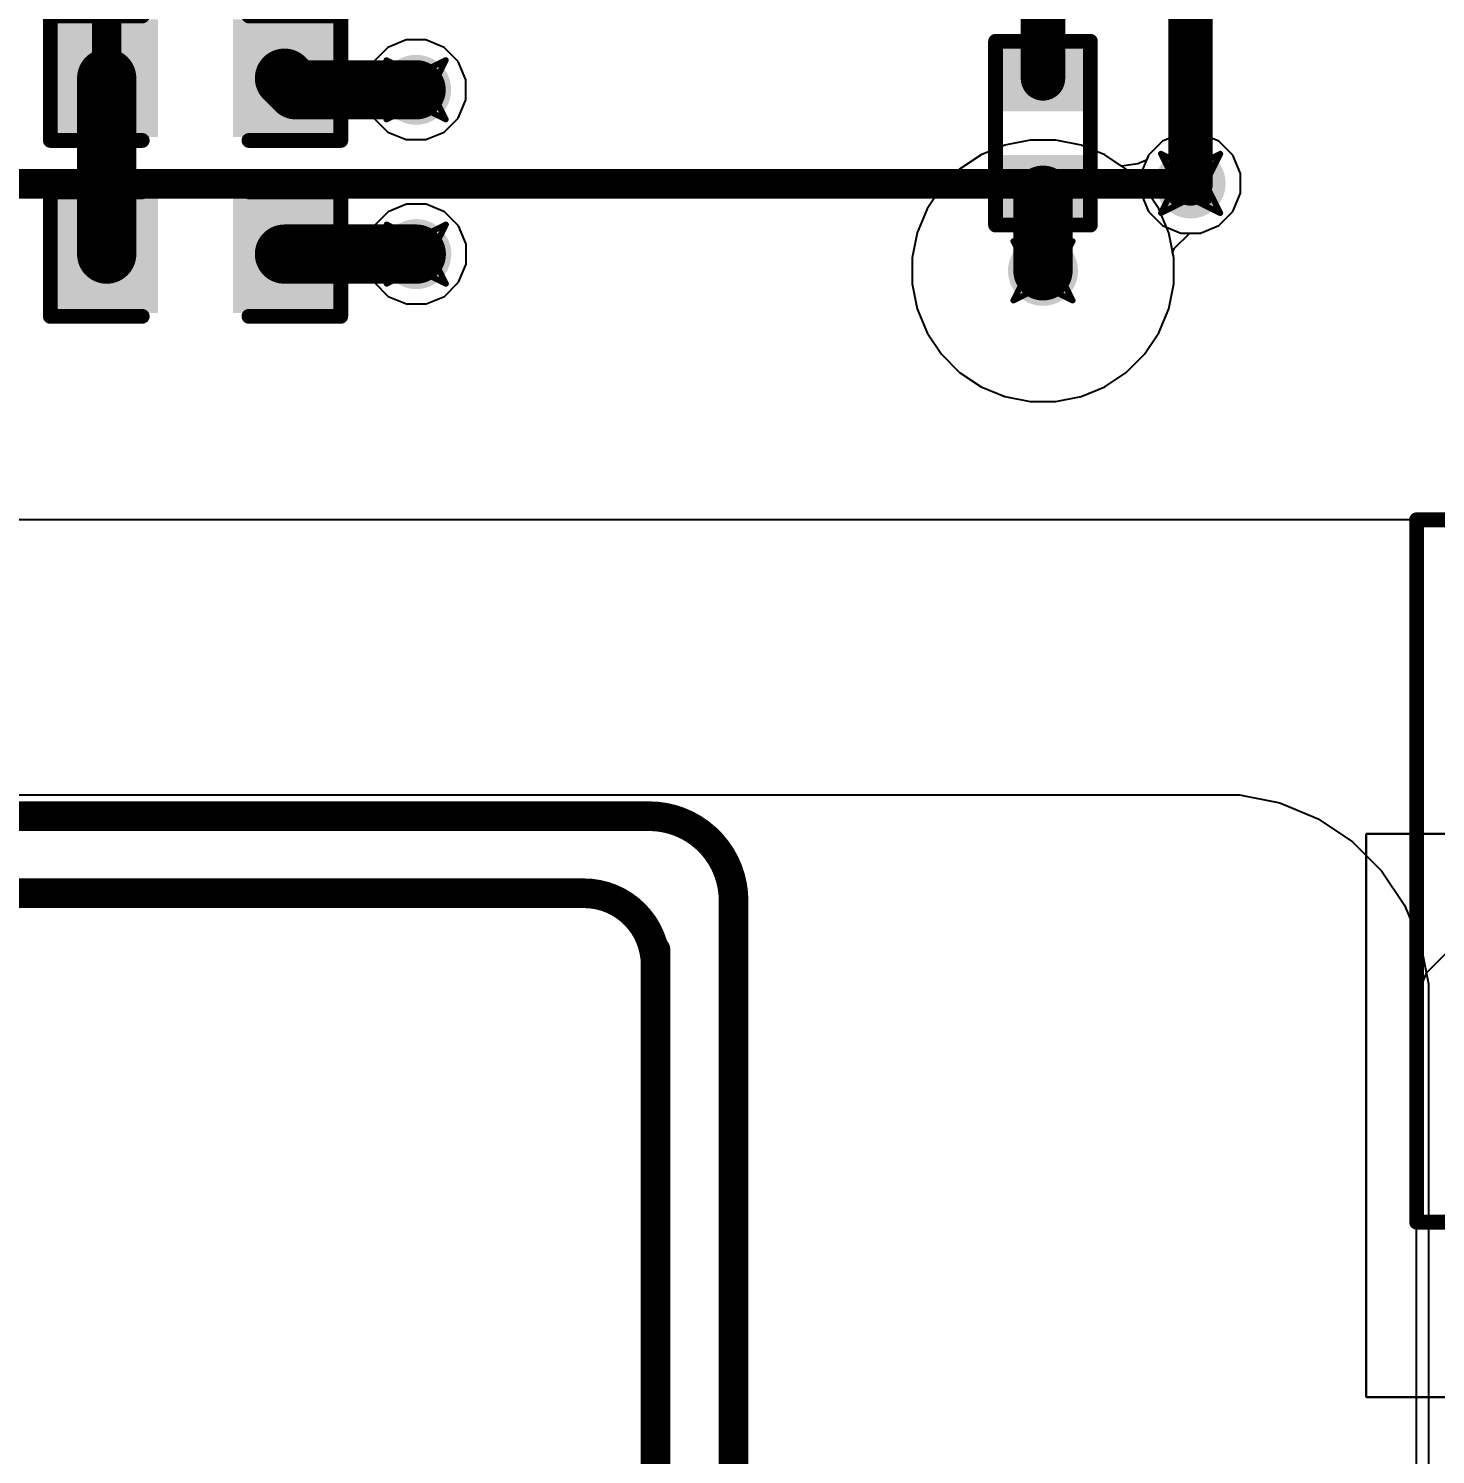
# Model space of a CAD drawing. Header units: inches. Extents: x -2 to 5376, y -4 to 5426.
# Drawn here: x 85.44 to 97.49, y 20.21 to 32.43 of the extents above; entities that cross this region are included whole.
import ezdxf

# ---------------------------------------------------------------- set-up
doc = ezdxf.new("R2010")
doc.units = ezdxf.units.IN
for name, color, linetype in [('Bottom Layer', 5, 'Continuous'), ('Bottom Solder', 6, 'Continuous'), ('Drill Drawing', 1, 'Continuous'), ('Layer 1', 16, 'Continuous'), ('Layer 2', 76, 'Continuous'), ('Multi-Layer', 9, 'Continuous'), ('Pad Holes', 156, 'Continuous'), ('Top Layer', 1, 'Continuous'), ('Top Overlay', 2, 'Continuous'), ('Top Paste', 8, 'Continuous'), ('Top Solder', 216, 'Continuous'), ('Via Holes', 16, 'Continuous')]:
    doc.layers.add(name, color=color, linetype=linetype)
doc.styles.add('Arial', font='', dxfattribs={"height": 0.2})
doc.styles.get('Arial').set_extended_font_data('Arial')

# ---------------------------------------------------------------- blocks, each defined once
blk = doc.blocks.new('B0303S_1WR2_140')
at = {"layer": 'Bottom Layer'}
blk.add_hatch(color=5, dxfattribs=at).paths.add_polyline_path([(-4.709998199999999, 0.8999982), (-2.9100018, 0.8999982), (-2.9100018, -0.8999982), (-4.709998199999999, -0.8999982)])
h = blk.add_hatch(color=5, dxfattribs=at)
edge = h.paths.add_edge_path()
edge.add_arc((-1.27, 0), 0.8999982, 0, 360)
h = blk.add_hatch(color=5, dxfattribs=at)
edge = h.paths.add_edge_path()
edge.add_arc((1.27, 0), 0.8999982, 0, 360)
h = blk.add_hatch(color=5, dxfattribs=at)
edge = h.paths.add_edge_path()
edge.add_arc((3.81, 0), 0.8999982, 0, 360)
at = {"layer": 'Bottom Solder'}
blk.add_hatch(color=6, dxfattribs=at).paths.add_polyline_path([(-4.760798199999999, 0.9507981999999999), (-2.8592018, 0.9507981999999999), (-2.8592018, -0.9507981999999999), (-4.760798199999999, -0.9507981999999999)])
h = blk.add_hatch(color=6, dxfattribs=at)
edge = h.paths.add_edge_path()
edge.add_arc((-1.27, 0), 0.9507981999999999, 0, 360)
h = blk.add_hatch(color=6, dxfattribs=at)
edge = h.paths.add_edge_path()
edge.add_arc((1.27, 0), 0.9507981999999999, 0, 360)
h = blk.add_hatch(color=6, dxfattribs=at)
edge = h.paths.add_edge_path()
edge.add_arc((3.81, 0), 0.9507981999999999, 0, 360)
at = {"layer": 'Layer 1'}
blk.add_hatch(color=16, dxfattribs=at).paths.add_polyline_path([(-4.709998199999999, 0.8999982), (-2.9100018, 0.8999982), (-2.9100018, -0.8999982), (-4.709998199999999, -0.8999982)])
h = blk.add_hatch(color=16, dxfattribs=at)
edge = h.paths.add_edge_path()
edge.add_arc((-1.27, 0), 0.8999982, 0, 360)
h = blk.add_hatch(color=16, dxfattribs=at)
edge = h.paths.add_edge_path()
edge.add_arc((1.27, 0), 0.8999982, 0, 360)
h = blk.add_hatch(color=16, dxfattribs=at)
edge = h.paths.add_edge_path()
edge.add_arc((3.81, 0), 0.8999982, 0, 360)
at = {"layer": 'Layer 2'}
blk.add_hatch(color=76, dxfattribs=at).paths.add_polyline_path([(-4.709998199999999, 0.8999982), (-2.9100018, 0.8999982), (-2.9100018, -0.8999982), (-4.709998199999999, -0.8999982)])
h = blk.add_hatch(color=76, dxfattribs=at)
edge = h.paths.add_edge_path()
edge.add_arc((-1.27, 0), 0.8999982, 0, 360)
h = blk.add_hatch(color=76, dxfattribs=at)
edge = h.paths.add_edge_path()
edge.add_arc((1.27, 0), 0.8999982, 0, 360)
h = blk.add_hatch(color=76, dxfattribs=at)
edge = h.paths.add_edge_path()
edge.add_arc((3.81, 0), 0.8999982, 0, 360)
at = {"layer": 'Multi-Layer'}
blk.add_hatch(color=9, dxfattribs=at).paths.add_polyline_path([(-4.709998199999999, 0.8999982), (-2.9100018, 0.8999982), (-2.9100018, -0.8999982), (-4.709998199999999, -0.8999982)])
h = blk.add_hatch(color=9, dxfattribs=at)
edge = h.paths.add_edge_path()
edge.add_arc((-1.27, 0), 0.8999982, 0, 360)
h = blk.add_hatch(color=9, dxfattribs=at)
edge = h.paths.add_edge_path()
edge.add_arc((1.27, 0), 0.8999982, 0, 360)
h = blk.add_hatch(color=9, dxfattribs=at)
edge = h.paths.add_edge_path()
edge.add_arc((3.81, 0), 0.8999982, 0, 360)
at = {"layer": 'Pad Holes'}
h = blk.add_hatch(color=7, dxfattribs=at)
edge = h.paths.add_edge_path()
edge.add_arc((-3.81, 0), 0.4500118, 0, 360)
h = blk.add_hatch(color=7, dxfattribs=at)
edge = h.paths.add_edge_path()
edge.add_arc((-1.27, 0), 0.4500118, 0, 360)
h = blk.add_hatch(color=7, dxfattribs=at)
edge = h.paths.add_edge_path()
edge.add_arc((1.27, 0), 0.4500118, 0, 360)
h = blk.add_hatch(color=7, dxfattribs=at)
edge = h.paths.add_edge_path()
edge.add_arc((3.81, 0), 0.4500118, 0, 360)
at = {"layer": 'Top Layer'}
blk.add_hatch(color=1, dxfattribs=at).paths.add_polyline_path([(-4.709998199999999, 0.8999982), (-2.9100018, 0.8999982), (-2.9100018, -0.8999982), (-4.709998199999999, -0.8999982)])
h = blk.add_hatch(color=1, dxfattribs=at)
edge = h.paths.add_edge_path()
edge.add_arc((-1.27, 0), 0.8999982, 0, 360)
h = blk.add_hatch(color=1, dxfattribs=at)
edge = h.paths.add_edge_path()
edge.add_arc((1.27, 0), 0.8999982, 0, 360)
h = blk.add_hatch(color=1, dxfattribs=at)
edge = h.paths.add_edge_path()
edge.add_arc((3.81, 0), 0.8999982, 0, 360)
at = {"layer": 'Top Solder'}
blk.add_hatch(color=216, dxfattribs=at).paths.add_polyline_path([(-4.760798199999999, 0.9507981999999999), (-2.8592018, 0.9507981999999999), (-2.8592018, -0.9507981999999999), (-4.760798199999999, -0.9507981999999999)])
h = blk.add_hatch(color=216, dxfattribs=at)
edge = h.paths.add_edge_path()
edge.add_arc((-1.27, 0), 0.9507981999999999, 0, 360)
h = blk.add_hatch(color=216, dxfattribs=at)
edge = h.paths.add_edge_path()
edge.add_arc((1.27, 0), 0.9507981999999999, 0, 360)
h = blk.add_hatch(color=216, dxfattribs=at)
edge = h.paths.add_edge_path()
edge.add_arc((3.81, 0), 0.9507981999999999, 0, 360)
at = {"layer": 'Top Overlay', "const_width": 0.127}
for points in [[(-5.7912, 5.1054), (5.808726, 5.1054)], [(-5.7912, -0.9143999999999999), (-5.7912, 5.085588)], [(5.8166, -0.89408), (5.8166, 5.1054)], [(-5.7912, -0.9143999999999999), (-4.474057599999999, -0.9143999999999999)], [(-3.1459424, -0.9143999999999999), (-1.9340576, -0.9143999999999999)], [(-0.6059423999999999, -0.9143999999999999), (0.6059423999999999, -0.9143999999999999)], [(1.9340576, -0.9143999999999999), (3.1459424, -0.9143999999999999)], [(4.474057599999999, -0.9143999999999999), (5.8166, -0.9143999999999999)]]:
    blk.add_lwpolyline(points, dxfattribs=at)
at = {"layer": 'Top Overlay', "const_width": 0.0635}
for points in [[(-5.82295, 5.1054, 1), (-5.75945, 5.1054, 1)], [(-5.82295, 5.085588, 1), (-5.75945, 5.085588, 1)], [(5.776975999999999, 5.1054, 1), (5.840476, 5.1054, 1)], [(5.78485, 5.1054, 1), (5.84835, 5.1054, 1)], [(-5.82295, -0.9143999999999999, 1), (-5.75945, -0.9143999999999999, 1)], [(-5.82295, -0.9143999999999999, 1), (-5.75945, -0.9143999999999999, 1)], [(-4.5058076, -0.9143999999999999, 1), (-4.442307599999999, -0.9143999999999999, 1)], [(-3.1776924, -0.9143999999999999, 1), (-3.1141924, -0.9143999999999999, 1)], [(-1.9658076, -0.9143999999999999, 1), (-1.9023076, -0.9143999999999999, 1)], [(-0.6376923999999999, -0.9143999999999999, 1), (-0.5741924, -0.9143999999999999, 1)], [(0.5741924, -0.9143999999999999, 1), (0.6376923999999999, -0.9143999999999999, 1)], [(1.9023076, -0.9143999999999999, 1), (1.9658076, -0.9143999999999999, 1)], [(3.1141924, -0.9143999999999999, 1), (3.1776924, -0.9143999999999999, 1)], [(4.442307599999999, -0.9143999999999999, 1), (4.5058076, -0.9143999999999999, 1)], [(5.78485, -0.89408, 1), (5.84835, -0.89408, 1)], [(5.78485, -0.9143999999999999, 1), (5.84835, -0.9143999999999999, 1)]]:
    blk.add_lwpolyline(points, format="xyb", close=True, dxfattribs=at)
at = {"layer": 'Top Overlay', "style": 'Arial'}
blk.add_text('1', height=0.8000009399999999, rotation=360, dxfattribs=at).set_placement((-5.257777139999999, -0.4064228599999999))
blk = doc.blocks.new('R___0402_218')
at = {"layer": 'Top Layer'}
for points in [[(-0.6985, -0.3175), (-0.6985, 0.3174999999999999), (-0.2413000000000001, 0.3175), (-0.2412999999999999, -0.3174999999999999)], [(0.2413000000000001, -0.3175), (0.2412999999999999, 0.3174999999999999), (0.6985, 0.3175), (0.6985, -0.3174999999999999)]]:
    blk.add_hatch(color=1, dxfattribs=at).paths.add_polyline_path(points)
at = {"layer": 'Top Paste'}
for points in [[(-0.6985, -0.3175), (-0.6985, 0.3174999999999999), (-0.2413000000000001, 0.3175), (-0.2412999999999999, -0.3174999999999999)], [(0.2413000000000001, -0.3175), (0.2412999999999999, 0.3174999999999999), (0.6985, 0.3175), (0.6985, -0.3174999999999999)]]:
    blk.add_hatch(color=8, dxfattribs=at).paths.add_polyline_path(points)
at = {"layer": 'Top Solder'}
for points in [[(-0.75350116, -0.3725011600000001), (-0.75350116, 0.3725011599999999), (-0.18629884, 0.3725011600000001), (-0.1862988399999999, -0.3725011599999999)], [(0.18629884, -0.3725011600000001), (0.1862988399999999, 0.3725011599999999), (0.75350116, 0.3725011600000001), (0.75350116, -0.3725011599999999)]]:
    blk.add_hatch(color=216, dxfattribs=at).paths.add_polyline_path(points)
at = {"layer": 'Top Overlay'}
for points, const_width in [([(-0.7874050799999999, -0.40640254), (-0.7874050799999999, 0.40640254)], 0.127), ([(0.7874, 0.4064), (-0.7874050799999999, 0.40640254)], 0.127), ([(0.7874, -0.4064), (0.7874, 0.4064)], 0.127), ([(-0.7874050799999999, -0.40640254), (0.7874, -0.4064)], 0.127), ([(0.8127974599999999, -0.4318), (-0.8128, -0.4318)], 0.0032258)]:
    blk.add_lwpolyline(points, dxfattribs=dict(at, const_width=const_width))
for points, const_width in [([(-0.8191550799999999, 0.40640254, 1), (-0.75565508, 0.40640254, 1)], 0.0635), ([(-0.8191550799999999, 0.40640254, 1), (-0.75565508, 0.40640254, 1)], 0.0635), ([(0.7556499999999999, 0.4064, 1), (0.8191499999999999, 0.4064, 1)], 0.0635), ([(0.7556499999999999, 0.4064, 1), (0.8191499999999999, 0.4064, 1)], 0.0635), ([(-0.8191550799999999, -0.40640254, 1), (-0.75565508, -0.40640254, 1)], 0.0635), ([(-0.8191550799999999, -0.40640254, 1), (-0.75565508, -0.40640254, 1)], 0.0635), ([(0.7556499999999999, -0.4064, 1), (0.8191499999999999, -0.4064, 1)], 0.0635), ([(0.7556499999999999, -0.4064, 1), (0.8191499999999999, -0.4064, 1)], 0.0635), ([(-0.81360518, -0.4318, 1), (-0.8119948199999999, -0.4318, 1)], 0.0016129), ([(0.81199228, -0.4318, 1), (0.8136026399999999, -0.4318, 1)], 0.0016129)]:
    blk.add_lwpolyline(points, format="xyb", close=True, dxfattribs=dict(at, const_width=const_width))
blk = doc.blocks.new('C___0603_326')
at = {"layer": 'Top Layer'}
for points in [[(-0.3809999999999999, 0.4445), (-0.3809999999999999, -0.4445), (-1.143, -0.4445), (-1.143, 0.4445)], [(1.143, 0.4445), (1.143, -0.4445), (0.3809999999999999, -0.4445), (0.3809999999999999, 0.4445)]]:
    blk.add_hatch(color=1, dxfattribs=at).paths.add_polyline_path(points)
at = {"layer": 'Top Paste'}
for points in [[(-0.3809999999999999, 0.4445), (-0.3809999999999999, -0.4445), (-1.143, -0.4445), (-1.143, 0.4445)], [(1.143, 0.4445), (1.143, -0.4445), (0.3809999999999999, -0.4445), (0.3809999999999999, 0.4445)]]:
    blk.add_hatch(color=8, dxfattribs=at).paths.add_polyline_path(points)
at = {"layer": 'Top Solder'}
for points in [[(-0.3210001199999999, 0.50449988), (-0.3210001199999999, -0.50449988), (-1.20299988, -0.50449988), (-1.20299988, 0.50449988)], [(1.20299988, 0.50449988), (1.20299988, -0.50449988), (0.3210001199999999, -0.50449988), (0.3210001199999999, 0.50449988)]]:
    blk.add_hatch(color=216, dxfattribs=at).paths.add_polyline_path(points)
at = {"layer": 'Top Overlay', "const_width": 0.127}
for points in [[(-1.2446, 0.5334), (-1.2446, -0.5334)], [(-0.4571999999999999, 0.5334), (-1.2446, 0.5334)], [(1.2446, 0.5333974599999999), (0.45720254, 0.5333974599999999)], [(1.2446, 0.5333974599999999), (1.2446, -0.5334)], [(-0.4571999999999999, -0.5334), (-1.2446, -0.5334)], [(1.2446, -0.5334), (0.4571999999999999, -0.53340254)]]:
    blk.add_lwpolyline(points, dxfattribs=at)
at = {"layer": 'Top Overlay', "const_width": 0.0635}
for points in [[(-1.27635, 0.5334, 1), (-1.21285, 0.5334, 1)], [(-1.27635, 0.5334, 1), (-1.21285, 0.5334, 1)], [(-0.4889499999999999, 0.5334, 1), (-0.42545, 0.5334, 1)], [(0.42545254, 0.5333974599999999, 1), (0.4889525399999999, 0.5333974599999999, 1)], [(1.21285, 0.5333974599999999, 1), (1.27635, 0.5333974599999999, 1)], [(1.21285, 0.5333974599999999, 1), (1.27635, 0.5333974599999999, 1)], [(-1.27635, -0.5334, 1), (-1.21285, -0.5334, 1)], [(-1.27635, -0.5334, 1), (-1.21285, -0.5334, 1)], [(-0.4889499999999999, -0.5334, 1), (-0.42545, -0.5334, 1)], [(0.42545, -0.53340254, 1), (0.4889499999999999, -0.53340254, 1)], [(1.21285, -0.5334, 1), (1.27635, -0.5334, 1)], [(1.21285, -0.5334, 1), (1.27635, -0.5334, 1)]]:
    blk.add_lwpolyline(points, format="xyb", close=True, dxfattribs=at)
blk = doc.blocks.new('C___0603_327')
at = {"layer": 'Top Layer'}
for points in [[(-0.3809999999999999, 0.4445), (-0.3809999999999999, -0.4445), (-1.143, -0.4445), (-1.143, 0.4445)], [(1.143, 0.4445), (1.143, -0.4445), (0.3809999999999999, -0.4445), (0.3809999999999999, 0.4445)]]:
    blk.add_hatch(color=1, dxfattribs=at).paths.add_polyline_path(points)
at = {"layer": 'Top Paste'}
for points in [[(-0.3809999999999999, 0.4445), (-0.3809999999999999, -0.4445), (-1.143, -0.4445), (-1.143, 0.4445)], [(1.143, 0.4445), (1.143, -0.4445), (0.3809999999999999, -0.4445), (0.3809999999999999, 0.4445)]]:
    blk.add_hatch(color=8, dxfattribs=at).paths.add_polyline_path(points)
at = {"layer": 'Top Solder'}
for points in [[(-0.3210001199999999, 0.50449988), (-0.3210001199999999, -0.50449988), (-1.20299988, -0.50449988), (-1.20299988, 0.50449988)], [(1.20299988, 0.50449988), (1.20299988, -0.50449988), (0.3210001199999999, -0.50449988), (0.3210001199999999, 0.50449988)]]:
    blk.add_hatch(color=216, dxfattribs=at).paths.add_polyline_path(points)
at = {"layer": 'Top Overlay', "const_width": 0.127}
for points in [[(-1.2446, 0.5334), (-1.2446, -0.5334)], [(-0.4571999999999999, 0.5334), (-1.2446, 0.5334)], [(1.2446, 0.5334), (0.4571999999999999, 0.5334)], [(1.2446, 0.5334), (1.2446, -0.5334)], [(-0.4571999999999999, -0.5334), (-1.2446, -0.5334)], [(1.2446, -0.5334), (0.4571999999999999, -0.5334)]]:
    blk.add_lwpolyline(points, dxfattribs=at)
at = {"layer": 'Top Overlay', "const_width": 0.0635}
for points in [[(-1.27635, 0.5334, 1), (-1.21285, 0.5334, 1)], [(-1.27635, 0.5334, 1), (-1.21285, 0.5334, 1)], [(-0.4889499999999999, 0.5334, 1), (-0.42545, 0.5334, 1)], [(0.42545, 0.5334, 1), (0.4889499999999999, 0.5334, 1)], [(1.21285, 0.5334, 1), (1.27635, 0.5334, 1)], [(1.21285, 0.5334, 1), (1.27635, 0.5334, 1)], [(-1.27635, -0.5334, 1), (-1.21285, -0.5334, 1)], [(-1.27635, -0.5334, 1), (-1.21285, -0.5334, 1)], [(-0.4889499999999999, -0.5334, 1), (-0.42545, -0.5334, 1)], [(0.42545, -0.5334, 1), (0.4889499999999999, -0.5334, 1)], [(1.21285, -0.5334, 1), (1.27635, -0.5334, 1)], [(1.21285, -0.5334, 1), (1.27635, -0.5334, 1)]]:
    blk.add_lwpolyline(points, format="xyb", close=True, dxfattribs=at)

msp = doc.modelspace()

# ---------------------------------------------------------------- hatches: boundary and pattern name
at = {"layer": 'Bottom Layer'}
h = msp.add_hatch(color=5, dxfattribs=at)
edge = h.paths.add_edge_path()
edge.add_arc((88.75784128, 31.90456154), 0.2999994, 0, 360)
h = msp.add_hatch(color=5, dxfattribs=at)
edge = h.paths.add_edge_path()
edge.add_arc((95.39597633999999, 31.1023127), 0.2999994, 0, 360)
h = msp.add_hatch(color=5, dxfattribs=at)
edge = h.paths.add_edge_path()
edge.add_arc((88.75954307999999, 30.49649984), 0.2999994, 0, 360)
h = msp.add_hatch(color=5, dxfattribs=at)
edge = h.paths.add_edge_path()
edge.add_arc((94.13073375999998, 30.353), 0.2999994, 0, 360)
at = {"layer": 'Layer 1'}
h = msp.add_hatch(color=16, dxfattribs=at)
edge = h.paths.add_edge_path()
edge.add_arc((88.75784128, 31.90456154), 0.2999994, 0, 360)
h = msp.add_hatch(color=16, dxfattribs=at)
edge = h.paths.add_edge_path()
edge.add_arc((95.39597633999999, 31.1023127), 0.2999994, 0, 360)
h = msp.add_hatch(color=16, dxfattribs=at)
edge = h.paths.add_edge_path()
edge.add_arc((88.75954307999999, 30.49649984), 0.2999994, 0, 360)
h = msp.add_hatch(color=16, dxfattribs=at)
edge = h.paths.add_edge_path()
edge.add_arc((94.13073375999998, 30.353), 0.2999994, 0, 360)
at = {"layer": 'Layer 2'}
h = msp.add_hatch(color=76, dxfattribs=at)
edge = h.paths.add_edge_path()
edge.add_arc((88.75784128, 31.90456154), 0.2999994, 0, 360)
h = msp.add_hatch(color=76, dxfattribs=at)
edge = h.paths.add_edge_path()
edge.add_arc((95.39597633999999, 31.1023127), 0.2999994, 0, 360)
h = msp.add_hatch(color=76, dxfattribs=at)
edge = h.paths.add_edge_path()
edge.add_arc((88.75954307999999, 30.49649984), 0.2999994, 0, 360)
h = msp.add_hatch(color=76, dxfattribs=at)
edge = h.paths.add_edge_path()
edge.add_arc((94.13073375999998, 30.353), 0.2999994, 0, 360)
at = {"layer": 'Top Layer'}
h = msp.add_hatch(color=1, dxfattribs=at)
edge = h.paths.add_edge_path()
edge.add_arc((88.75784128, 31.90456154), 0.2999994, 0, 360)
h = msp.add_hatch(color=1, dxfattribs=at)
edge = h.paths.add_edge_path()
edge.add_arc((95.39597633999999, 31.1023127), 0.2999994, 0, 360)
h = msp.add_hatch(color=1, dxfattribs=at)
edge = h.paths.add_edge_path()
edge.add_arc((88.75954307999999, 30.49649984), 0.2999994, 0, 360)
h = msp.add_hatch(color=1, dxfattribs=at)
edge = h.paths.add_edge_path()
edge.add_arc((94.13073375999998, 30.353), 0.2999994, 0, 360)
at = {"layer": 'Via Holes'}
h = msp.add_hatch(color=7, dxfattribs=at)
edge = h.paths.add_edge_path()
edge.add_arc((88.75784128, 31.90456154), 0.1499997, 0, 360)
h = msp.add_hatch(color=7, dxfattribs=at)
edge = h.paths.add_edge_path()
edge.add_arc((95.39597633999999, 31.1023127), 0.1499997, 0, 360)
h = msp.add_hatch(color=7, dxfattribs=at)
edge = h.paths.add_edge_path()
edge.add_arc((88.75954307999999, 30.49649984), 0.1499997, 0, 360)
h = msp.add_hatch(color=7, dxfattribs=at)
edge = h.paths.add_edge_path()
edge.add_arc((94.13073375999998, 30.353), 0.1499997, 0, 360)

# ---------------------------------------------------------------- linework, layer by layer
at = {"layer": 'Bottom Layer', "const_width": 0.254}
for points in [[(73.22412584, 31.09755528), (95.39121891999999, 31.09755528)], [(76.90093332, 25.6794), (90.7542, 25.6794)], [(75.59850005999999, 25.019), (90.19539999999999, 25.019)], [(91.47903471999999, 16.31460542), (91.47903471999999, 24.95456528)], [(90.81053211999999, 24.40386788), (90.81053211999999, 24.53086788)], [(90.81053211999999, 16.31464606), (90.81053211999999, 24.40386788)]]:
    msp.add_lwpolyline(points, dxfattribs=at)
at = {"layer": 'Bottom Layer', "const_width": 0.127}
for points in [[(95.32771892, 31.09755528, 1), (95.45471891999999, 31.09755528, 1)], [(90.69069999999999, 25.6794, 1), (90.81769999999999, 25.6794, 1)], [(90.69069999999999, 25.6794, 1), (90.81769999999999, 25.6794, 1)], [(90.1319, 25.019, 1), (90.2589, 25.019, 1)], [(90.1319, 25.019, 1), (90.2589, 25.019, 1)], [(91.41553472, 24.95456528, 1), (91.54253471999999, 24.95456528, 1)], [(91.41553472, 24.95456528, 1), (91.54253471999999, 24.95456528, 1)], [(90.74703212, 24.53086788, 1), (90.87403212, 24.53086788, 1)], [(90.74703212, 24.40386788, 1), (90.87403212, 24.40386788, 1)], [(90.74703212, 24.40386788, 1), (90.87403212, 24.40386788, 1)], [(90.74703212, 24.40386788, 1), (90.87403212, 24.40386788, 1)]]:
    msp.add_lwpolyline(points, format="xyb", close=True, dxfattribs=at)
at = {"layer": 'Bottom Layer', "const_width": 0.254}
for points in [[(90.7542, 25.6794, -0.4142135623730951), (91.47903471999999, 24.95456528)], [(90.19539999999999, 25.019, -0.4142135623730951), (90.81053211999999, 24.40386788)]]:
    msp.add_lwpolyline(points, format="xyb", dxfattribs=at)
at = {"layer": 'Drill Drawing', "const_width": 0.0508}
for points in [[(88.50384127999999, 32.15856153999999), (88.75784128, 32.03156154)], [(88.50384127999999, 32.15856153999999), (88.63084128, 31.90456154)], [(88.75784128, 32.03156154), (89.01184128, 32.15856153999999)], [(88.88484128, 31.90456154), (89.01184128, 32.15856153999999)], [(88.60544128, 32.05696154), (88.75784128, 31.98076154)], [(88.60544128, 32.05696154), (88.68164128, 31.90456154)], [(88.75784128, 31.98076154), (88.91024128, 32.05696154)], [(88.83404128, 31.90456154), (88.91024128, 32.05696154)], [(88.50384127999999, 31.65056154), (88.63084128, 31.90456154)], [(88.60544128, 31.75216154), (88.68164128, 31.90456154)], [(88.83404128, 31.90456154), (88.91024128, 31.75216154)], [(88.88484128, 31.90456154), (89.01184128, 31.65056154)], [(88.50384127999999, 31.65056154), (88.75784128, 31.77756154)], [(88.60544128, 31.75216154), (88.75784128, 31.82836154)], [(88.75784128, 31.82836154), (88.91024128, 31.75216154)], [(88.75784128, 31.77756154), (89.01184128, 31.65056154)], [(95.14197634, 31.3563127), (95.39597633999999, 31.2293127)], [(95.14197634, 31.3563127), (95.26897634, 31.1023127)], [(95.39597633999999, 31.2293127), (95.64997634, 31.3563127)], [(95.52297634, 31.1023127), (95.64997634, 31.3563127)], [(95.24357633999999, 31.2547127), (95.39597633999999, 31.1785127)], [(95.24357633999999, 31.2547127), (95.31977634, 31.1023127)], [(95.39597633999999, 31.1785127), (95.54837633999999, 31.2547127)], [(95.47217633999999, 31.1023127), (95.54837633999999, 31.2547127)], [(95.14197634, 30.8483127), (95.26897634, 31.1023127)], [(95.24357633999999, 30.9499127), (95.31977634, 31.1023127)], [(95.24357633999999, 30.9499127), (95.39597633999999, 31.0261127)], [(95.39597633999999, 31.0261127), (95.54837633999999, 30.9499127)], [(95.47217633999999, 31.1023127), (95.54837633999999, 30.9499127)], [(95.52297634, 31.1023127), (95.64997634, 30.8483127)], [(95.14197634, 30.8483127), (95.39597633999999, 30.9753127)], [(95.39597633999999, 30.9753127), (95.64997634, 30.8483127)], [(88.50554308, 30.75049984), (88.75954307999999, 30.62349984)], [(88.50554308, 30.75049984), (88.63254307999999, 30.49649984)], [(88.75954307999999, 30.62349984), (89.01354307999999, 30.75049984)], [(88.88654308, 30.49649984), (89.01354307999999, 30.75049984)], [(88.60714308, 30.64889984), (88.75954307999999, 30.57269984)], [(88.60714308, 30.64889984), (88.68334308, 30.49649984)], [(88.75954307999999, 30.57269984), (88.91194308, 30.64889984)], [(88.83574308, 30.49649984), (88.91194308, 30.64889984)], [(93.87673376, 30.607), (94.13073375999998, 30.48)], [(93.87673376, 30.607), (94.00373375999999, 30.353)], [(94.13073375999998, 30.48), (94.38473376, 30.607)], [(94.25773376, 30.353), (94.38473376, 30.607)], [(88.50554308, 30.24249984), (88.63254307999999, 30.49649984)], [(88.60714308, 30.34409984), (88.68334308, 30.49649984)], [(88.60714308, 30.34409984), (88.75954307999999, 30.42029984)], [(88.75954307999999, 30.42029984), (88.91194308, 30.34409984)], [(88.83574308, 30.49649984), (88.91194308, 30.34409984)], [(88.88654308, 30.49649984), (89.01354307999999, 30.24249984)], [(93.97833376, 30.5054), (94.13073375999998, 30.4292)], [(93.97833376, 30.5054), (94.05453376, 30.353)], [(94.13073375999998, 30.4292), (94.28313376, 30.5054)], [(94.20693376, 30.353), (94.28313376, 30.5054)], [(88.50554308, 30.24249984), (88.75954307999999, 30.36949984)], [(88.75954307999999, 30.36949984), (89.01354307999999, 30.24249984)], [(93.87673376, 30.099), (94.00373375999999, 30.353)], [(93.97833376, 30.2006), (94.05453376, 30.353)], [(94.20693376, 30.353), (94.28313376, 30.2006)], [(94.25773376, 30.353), (94.38473376, 30.099)], [(93.87673376, 30.099), (94.13073375999998, 30.226)], [(93.97833376, 30.2006), (94.13073375999998, 30.2768)], [(94.13073375999998, 30.2768), (94.28313376, 30.2006)], [(94.13073375999998, 30.226), (94.38473376, 30.099)]]:
    msp.add_lwpolyline(points, dxfattribs=at)
at = {"layer": 'Drill Drawing', "const_width": 0.0254}
for points in [[(88.49114128, 32.15856153999999, 1), (88.51654128, 32.15856153999999, 1)], [(88.49114128, 32.15856153999999, 1), (88.51654128, 32.15856153999999, 1)], [(88.99914127999999, 32.15856153999999, 1), (89.02454128, 32.15856153999999, 1)], [(88.99914127999999, 32.15856153999999, 1), (89.02454128, 32.15856153999999, 1)], [(88.59274128, 32.05696154, 1), (88.61814128, 32.05696154, 1)], [(88.59274128, 32.05696154, 1), (88.61814128, 32.05696154, 1)], [(88.74514128, 32.03156154, 1), (88.77054127999999, 32.03156154, 1)], [(88.74514128, 32.03156154, 1), (88.77054127999999, 32.03156154, 1)], [(88.89754128, 32.05696154, 1), (88.92294128, 32.05696154, 1)], [(88.89754128, 32.05696154, 1), (88.92294128, 32.05696154, 1)], [(88.61814128, 31.90456154, 1), (88.64354128, 31.90456154, 1)], [(88.61814128, 31.90456154, 1), (88.64354128, 31.90456154, 1)], [(88.66894128, 31.90456154, 1), (88.69434127999999, 31.90456154, 1)], [(88.66894128, 31.90456154, 1), (88.69434127999999, 31.90456154, 1)], [(88.74514128, 31.98076154, 1), (88.77054127999999, 31.98076154, 1)], [(88.74514128, 31.98076154, 1), (88.77054127999999, 31.98076154, 1)], [(88.82134128, 31.90456154, 1), (88.84674128, 31.90456154, 1)], [(88.82134128, 31.90456154, 1), (88.84674128, 31.90456154, 1)], [(88.87214128, 31.90456154, 1), (88.89754128, 31.90456154, 1)], [(88.87214128, 31.90456154, 1), (88.89754128, 31.90456154, 1)], [(88.59274128, 31.75216154, 1), (88.61814128, 31.75216154, 1)], [(88.59274128, 31.75216154, 1), (88.61814128, 31.75216154, 1)], [(88.74514128, 31.82836154, 1), (88.77054127999999, 31.82836154, 1)], [(88.74514128, 31.82836154, 1), (88.77054127999999, 31.82836154, 1)], [(88.74514128, 31.77756154, 1), (88.77054127999999, 31.77756154, 1)], [(88.74514128, 31.77756154, 1), (88.77054127999999, 31.77756154, 1)], [(88.89754128, 31.75216154, 1), (88.92294128, 31.75216154, 1)], [(88.89754128, 31.75216154, 1), (88.92294128, 31.75216154, 1)], [(88.49114128, 31.65056154, 1), (88.51654128, 31.65056154, 1)], [(88.49114128, 31.65056154, 1), (88.51654128, 31.65056154, 1)], [(88.99914127999999, 31.65056154, 1), (89.02454128, 31.65056154, 1)], [(88.99914127999999, 31.65056154, 1), (89.02454128, 31.65056154, 1)], [(95.12927633999999, 31.3563127, 1), (95.15467634, 31.3563127, 1)], [(95.12927633999999, 31.3563127, 1), (95.15467634, 31.3563127, 1)], [(95.63727633999999, 31.3563127, 1), (95.66267634, 31.3563127, 1)], [(95.63727633999999, 31.3563127, 1), (95.66267634, 31.3563127, 1)], [(95.23087634, 31.2547127, 1), (95.25627634, 31.2547127, 1)], [(95.23087634, 31.2547127, 1), (95.25627634, 31.2547127, 1)], [(95.38327634, 31.2293127, 1), (95.40867634, 31.2293127, 1)], [(95.38327634, 31.2293127, 1), (95.40867634, 31.2293127, 1)], [(95.38327634, 31.1785127, 1), (95.40867634, 31.1785127, 1)], [(95.38327634, 31.1785127, 1), (95.40867634, 31.1785127, 1)], [(95.53567634, 31.2547127, 1), (95.56107634, 31.2547127, 1)], [(95.53567634, 31.2547127, 1), (95.56107634, 31.2547127, 1)], [(95.25627634, 31.1023127, 1), (95.28167633999999, 31.1023127, 1)], [(95.25627634, 31.1023127, 1), (95.28167633999999, 31.1023127, 1)], [(95.30707634, 31.1023127, 1), (95.33247633999999, 31.1023127, 1)], [(95.30707634, 31.1023127, 1), (95.33247633999999, 31.1023127, 1)], [(95.38327634, 31.0261127, 1), (95.40867634, 31.0261127, 1)], [(95.38327634, 31.0261127, 1), (95.40867634, 31.0261127, 1)], [(95.45947634, 31.1023127, 1), (95.48487634, 31.1023127, 1)], [(95.45947634, 31.1023127, 1), (95.48487634, 31.1023127, 1)], [(95.51027633999999, 31.1023127, 1), (95.53567634, 31.1023127, 1)], [(95.51027633999999, 31.1023127, 1), (95.53567634, 31.1023127, 1)], [(95.23087634, 30.9499127, 1), (95.25627634, 30.9499127, 1)], [(95.23087634, 30.9499127, 1), (95.25627634, 30.9499127, 1)], [(95.38327634, 30.9753127, 1), (95.40867634, 30.9753127, 1)], [(95.38327634, 30.9753127, 1), (95.40867634, 30.9753127, 1)], [(95.53567634, 30.9499127, 1), (95.56107634, 30.9499127, 1)], [(95.53567634, 30.9499127, 1), (95.56107634, 30.9499127, 1)], [(95.12927633999999, 30.8483127, 1), (95.15467634, 30.8483127, 1)], [(95.12927633999999, 30.8483127, 1), (95.15467634, 30.8483127, 1)], [(95.63727633999999, 30.8483127, 1), (95.66267634, 30.8483127, 1)], [(95.63727633999999, 30.8483127, 1), (95.66267634, 30.8483127, 1)], [(88.49284307999999, 30.75049984, 1), (88.51824307999999, 30.75049984, 1)], [(88.49284307999999, 30.75049984, 1), (88.51824307999999, 30.75049984, 1)], [(89.00084308, 30.75049984, 1), (89.02624307999999, 30.75049984, 1)], [(89.00084308, 30.75049984, 1), (89.02624307999999, 30.75049984, 1)], [(88.59444307999999, 30.64889984, 1), (88.61984308, 30.64889984, 1)], [(88.59444307999999, 30.64889984, 1), (88.61984308, 30.64889984, 1)], [(88.74684308, 30.62349984, 1), (88.77224308, 30.62349984, 1)], [(88.74684308, 30.62349984, 1), (88.77224308, 30.62349984, 1)], [(88.74684308, 30.57269984, 1), (88.77224308, 30.57269984, 1)], [(88.74684308, 30.57269984, 1), (88.77224308, 30.57269984, 1)], [(88.89924307999999, 30.64889984, 1), (88.92464308, 30.64889984, 1)], [(88.89924307999999, 30.64889984, 1), (88.92464308, 30.64889984, 1)], [(93.86403376, 30.607, 1), (93.88943375999999, 30.607, 1)], [(93.86403376, 30.607, 1), (93.88943375999999, 30.607, 1)], [(94.37203376, 30.607, 1), (94.39743375999998, 30.607, 1)], [(94.37203376, 30.607, 1), (94.39743375999998, 30.607, 1)], [(88.61984308, 30.49649984, 1), (88.64524308, 30.49649984, 1)], [(88.61984308, 30.49649984, 1), (88.64524308, 30.49649984, 1)], [(88.67064307999999, 30.49649984, 1), (88.69604308, 30.49649984, 1)], [(88.67064307999999, 30.49649984, 1), (88.69604308, 30.49649984, 1)], [(88.74684308, 30.42029984, 1), (88.77224308, 30.42029984, 1)], [(88.74684308, 30.42029984, 1), (88.77224308, 30.42029984, 1)], [(88.82304307999999, 30.49649984, 1), (88.84844308, 30.49649984, 1)], [(88.82304307999999, 30.49649984, 1), (88.84844308, 30.49649984, 1)], [(88.87384308, 30.49649984, 1), (88.89924307999999, 30.49649984, 1)], [(88.87384308, 30.49649984, 1), (88.89924307999999, 30.49649984, 1)], [(93.96563375999999, 30.5054, 1), (93.99103376, 30.5054, 1)], [(93.96563375999999, 30.5054, 1), (93.99103376, 30.5054, 1)], [(94.11803376, 30.48, 1), (94.14343376, 30.48, 1)], [(94.11803376, 30.48, 1), (94.14343376, 30.48, 1)], [(94.11803376, 30.4292, 1), (94.14343376, 30.4292, 1)], [(94.11803376, 30.4292, 1), (94.14343376, 30.4292, 1)], [(94.27043375999999, 30.5054, 1), (94.29583376, 30.5054, 1)], [(94.27043375999999, 30.5054, 1), (94.29583376, 30.5054, 1)], [(88.59444307999999, 30.34409984, 1), (88.61984308, 30.34409984, 1)], [(88.59444307999999, 30.34409984, 1), (88.61984308, 30.34409984, 1)], [(88.74684308, 30.36949984, 1), (88.77224308, 30.36949984, 1)], [(88.74684308, 30.36949984, 1), (88.77224308, 30.36949984, 1)], [(88.89924307999999, 30.34409984, 1), (88.92464308, 30.34409984, 1)], [(88.89924307999999, 30.34409984, 1), (88.92464308, 30.34409984, 1)], [(93.99103376, 30.353, 1), (94.01643376, 30.353, 1)], [(93.99103376, 30.353, 1), (94.01643376, 30.353, 1)], [(94.04183375999999, 30.353, 1), (94.06723376, 30.353, 1)], [(94.04183375999999, 30.353, 1), (94.06723376, 30.353, 1)], [(94.19423375999999, 30.353, 1), (94.21963376, 30.353, 1)], [(94.19423375999999, 30.353, 1), (94.21963376, 30.353, 1)], [(94.24503376, 30.353, 1), (94.27043375999999, 30.353, 1)], [(94.24503376, 30.353, 1), (94.27043375999999, 30.353, 1)], [(88.49284307999999, 30.24249984, 1), (88.51824307999999, 30.24249984, 1)], [(88.49284307999999, 30.24249984, 1), (88.51824307999999, 30.24249984, 1)], [(89.00084308, 30.24249984, 1), (89.02624307999999, 30.24249984, 1)], [(89.00084308, 30.24249984, 1), (89.02624307999999, 30.24249984, 1)], [(93.96563375999999, 30.2006, 1), (93.99103376, 30.2006, 1)], [(93.96563375999999, 30.2006, 1), (93.99103376, 30.2006, 1)], [(94.11803376, 30.2768, 1), (94.14343376, 30.2768, 1)], [(94.11803376, 30.2768, 1), (94.14343376, 30.2768, 1)], [(94.11803376, 30.226, 1), (94.14343376, 30.226, 1)], [(94.11803376, 30.226, 1), (94.14343376, 30.226, 1)], [(94.27043375999999, 30.2006, 1), (94.29583376, 30.2006, 1)], [(94.27043375999999, 30.2006, 1), (94.29583376, 30.2006, 1)], [(93.86403376, 30.099, 1), (93.88943375999999, 30.099, 1)], [(93.86403376, 30.099, 1), (93.88943375999999, 30.099, 1)], [(94.37203376, 30.099, 1), (94.39743375999998, 30.099, 1)], [(94.37203376, 30.099, 1), (94.39743375999998, 30.099, 1)]]:
    msp.add_lwpolyline(points, format="xyb", close=True, dxfattribs=at)
at = {"layer": 'Layer 1'}
for p, q in [((93.8038637, 31.43054166), (93.59992709999999, 31.34606888)), ((93.8038637, 31.43054166), (93.59992709999999, 31.34606888)), ((94.02036314, 31.47360736), (93.8038637, 31.43054166)), ((94.02036314, 31.47360736), (93.8038637, 31.43054166)), ((94.13073375999998, 31.47360736), (94.02036314, 31.47360736)), ((94.24110183999998, 31.47360736), (94.02036314, 31.47360736)), ((94.24110183999998, 31.47360736), (94.13073375999998, 31.47360736)), ((94.45760127999999, 31.43054166), (94.24110183999998, 31.47360736)), ((94.45760127999999, 31.43054166), (94.24110183999998, 31.47360736)), ((94.66153788, 31.34606888), (94.45760127999999, 31.43054166)), ((94.66153788, 31.34606888), (94.45760127999999, 31.43054166)), ((95.15410229999999, 31.46430334), (95.0339857, 31.34418674)), ((95.31104127999998, 31.52931209999999), (95.15410229999999, 31.46430334)), ((95.4809114, 31.52931209999999), (95.31104127999998, 31.52931209999999)), ((95.63785038, 31.46430334), (95.4809114, 31.52931209999999)), ((95.75796697999999, 31.34418674), (95.63785038, 31.46430334)), ((93.59992709999999, 31.34606888), (93.4163867, 31.22343006)), ((93.59992709999999, 31.34606888), (93.4163867, 31.22343006)), ((94.84507828, 31.22343006), (94.66153788, 31.34606888)), ((94.80471006, 31.25040232), (94.66153788, 31.34606888)), ((95.01693467999999, 31.3030235), (94.94389444, 31.26919578)), ((95.0339857, 31.34418674), (95.01693467999999, 31.3030235)), ((95.82297573999999, 31.18724776), (95.75796697999999, 31.34418674)), ((93.4163867, 31.22343006), (93.26030116, 31.06734452)), ((93.4163867, 31.22343006), (93.26030116, 31.06734452)), ((94.94389444, 31.26919578), (94.80471006, 31.25040232)), ((95.00116382, 31.06734452), (94.84507828, 31.22343006)), ((95.82297573999999, 31.01737764), (95.82297573999999, 31.18724776)), ((93.26030116, 31.06734452), (93.13766233999999, 30.88380412)), ((93.26030116, 31.06734452), (93.13766233999999, 30.88380412)), ((95.12380264, 30.88380412), (95.00116382, 31.06734452)), ((95.75796697999999, 30.86043866), (95.82297573999999, 31.01737764)), ((93.13766233999999, 30.88380412), (93.05318955999999, 30.67986752)), ((93.13766233999999, 30.88380412), (93.05318955999999, 30.67986752)), ((95.20827541999999, 30.67986752), (95.12380264, 30.88380412)), ((95.63785038, 30.74032206), (95.75796697999999, 30.86043866)), ((93.05318955999999, 30.67986752), (93.01012639999999, 30.46336808)), ((93.05318955999999, 30.67986752), (93.01012639999999, 30.46336808)), ((95.25134112, 30.46336808), (95.20827541999999, 30.67986752)), ((95.25545846, 30.54395212), (95.39046708, 30.6753133)), ((95.39046708, 30.6753133), (95.4809114, 30.6753133)), ((95.4809114, 30.6753133), (95.63785038, 30.74032206)), ((93.01012639999999, 30.46336808), (93.01012639999999, 30.353)), ((93.01012639999999, 30.46336808), (93.01012639999999, 30.24262938)), ((95.24175516, 30.51156204), (95.25545846, 30.54395212)), ((95.25134112, 30.46336808), (95.24175516, 30.51156204)), ((95.25134112, 30.353), (95.25134112, 30.46336808)), ((95.25134112, 30.24262938), (95.25134112, 30.46336808)), ((93.01012639999999, 30.353), (93.01012639999999, 30.353)), ((93.01012639999999, 30.353), (93.01012639999999, 30.24262938)), ((95.25134112, 30.24262938), (95.25134112, 30.353)), ((93.01012639999999, 30.24262938), (93.05318955999999, 30.02612994)), ((93.01012639999999, 30.24262938), (93.05318955999999, 30.02612994)), ((95.20827541999999, 30.02612994), (95.25134112, 30.24262938)), ((95.20827541999999, 30.02612994), (95.25134112, 30.24262938)), ((93.05318955999999, 30.02612994), (93.13766233999999, 29.82219334)), ((93.05318955999999, 30.02612994), (93.13766233999999, 29.82219334)), ((95.12380264, 29.82219334), (95.20827541999999, 30.02612994)), ((95.12380264, 29.82219334), (95.20827541999999, 30.02612994)), ((93.13766233999999, 29.82219334), (93.26030116, 29.63865294)), ((93.13766233999999, 29.82219334), (93.26030116, 29.63865294)), ((95.00116382, 29.63865294), (95.12380264, 29.82219334)), ((95.00116382, 29.63865294), (95.12380264, 29.82219334)), ((93.26030116, 29.63865294), (93.4163867, 29.4825674)), ((93.26030116, 29.63865294), (93.4163867, 29.4825674)), ((94.84507828, 29.4825674), (95.00116382, 29.63865294)), ((94.84507828, 29.4825674), (95.00116382, 29.63865294)), ((93.4163867, 29.4825674), (93.59992709999999, 29.35992858)), ((93.4163867, 29.4825674), (93.59992709999999, 29.35992858)), ((94.66153788, 29.35992858), (94.84507828, 29.4825674)), ((94.66153788, 29.35992858), (94.84507828, 29.4825674)), ((93.59992709999999, 29.35992858), (93.8038637, 29.2754558)), ((93.59992709999999, 29.35992858), (93.8038637, 29.2754558)), ((94.45760127999999, 29.2754558), (94.66153788, 29.35992858)), ((94.45760127999999, 29.2754558), (94.66153788, 29.35992858)), ((93.8038637, 29.2754558), (94.02036314, 29.23239264)), ((93.8038637, 29.2754558), (94.02036314, 29.23239264)), ((94.02036314, 29.23239264), (94.13073375999998, 29.23239264)), ((94.02036314, 29.23239264), (94.24110183999998, 29.23239264)), ((94.13073375999998, 29.23239264), (94.24110183999998, 29.23239264)), ((94.24110183999998, 29.23239264), (94.45760127999999, 29.2754558)), ((94.24110183999998, 29.23239264), (94.45760127999999, 29.2754558)), ((96.901, 20.701), (96.901, 25.527)), ((96.901, 25.527), (101.6041402, 25.527)), ((101.6041402, 25.527), (96.901, 25.527)), ((96.901, 25.527), (96.901, 20.701)), ((101.6041402, 20.701), (96.901, 20.701)), ((96.901, 20.701), (101.6041402, 20.701))]:
    msp.add_line(p, q, dxfattribs=at)
at = {"layer": 'Layer 2'}
for p, q in [((88.51596724, 32.26655218), (88.39585063999999, 32.14643558)), ((88.67290621999999, 32.33156094), (88.51596724, 32.26655218)), ((88.84277634, 32.33156094), (88.67290621999999, 32.33156094)), ((88.99971532, 32.26655218), (88.84277634, 32.33156094)), ((89.11983192, 32.14643558), (88.99971532, 32.26655218)), ((88.39585063999999, 32.14643558), (88.33084188, 31.9894966)), ((89.18484068, 31.9894966), (89.11983192, 32.14643558)), ((88.33084188, 31.9894966), (88.33084188, 31.81962648)), ((89.18484068, 31.81962648), (89.18484068, 31.9894966)), ((88.33084188, 31.81962648), (88.39585063999999, 31.6626875)), ((89.11983192, 31.6626875), (89.18484068, 31.81962648)), ((88.39585063999999, 31.6626875), (88.51596724, 31.5425709)), ((88.99971532, 31.5425709), (89.11983192, 31.6626875)), ((88.51596724, 31.5425709), (88.67290621999999, 31.47756214)), ((88.84277634, 31.47756214), (88.99971532, 31.5425709)), ((88.67290621999999, 31.47756214), (88.84277634, 31.47756214)), ((95.15410229999999, 31.46430334), (95.0339857, 31.34418674)), ((95.31104127999998, 31.52931209999999), (95.15410229999999, 31.46430334)), ((95.4809114, 31.52931209999999), (95.31104127999998, 31.52931209999999)), ((95.63785038, 31.46430334), (95.4809114, 31.52931209999999)), ((95.75796697999999, 31.34418674), (95.63785038, 31.46430334)), ((95.0339857, 31.34418674), (94.96897693999999, 31.18724776)), ((95.82297573999999, 31.18724776), (95.75796697999999, 31.34418674)), ((94.96897693999999, 31.18724776), (94.96897693999999, 31.01737764)), ((95.82297573999999, 31.01737764), (95.82297573999999, 31.18724776)), ((88.67460802, 30.92349923999999), (88.51766903999999, 30.85849048)), ((88.84447813999999, 30.92349923999999), (88.67460802, 30.92349923999999)), ((89.00141711999999, 30.85849048), (88.84447813999999, 30.92349923999999)), ((94.96897693999999, 31.01737764), (95.0339857, 30.86043866)), ((95.75796697999999, 30.86043866), (95.82297573999999, 31.01737764)), ((88.51766903999999, 30.85849048), (88.39755244, 30.73837388)), ((89.12153371999999, 30.73837388), (89.00141711999999, 30.85849048)), ((95.0339857, 30.86043866), (95.15410229999999, 30.74032206)), ((95.63785038, 30.74032206), (95.75796697999999, 30.86043866)), ((88.39755244, 30.73837388), (88.33254368, 30.5814349)), ((89.18654248, 30.5814349), (89.12153371999999, 30.73837388)), ((95.15410229999999, 30.74032206), (95.31104127999998, 30.6753133)), ((95.31104127999998, 30.6753133), (95.4809114, 30.6753133)), ((95.4809114, 30.6753133), (95.63785038, 30.74032206)), ((88.33254368, 30.5814349), (88.33254368, 30.41156478)), ((89.18654248, 30.41156478), (89.18654248, 30.5814349)), ((88.33254368, 30.41156478), (88.39755244, 30.2546258)), ((89.12153371999999, 30.2546258), (89.18654248, 30.41156478)), ((88.39755244, 30.2546258), (88.51766903999999, 30.1345092)), ((89.00141711999999, 30.1345092), (89.12153371999999, 30.2546258)), ((88.51766903999999, 30.1345092), (88.67460802, 30.06950044)), ((88.67460802, 30.06950044), (88.84447813999999, 30.06950044)), ((88.84447813999999, 30.06950044), (89.00141711999999, 30.1345092)), ((105.25582962, 28.21939492), (69.19400436, 28.2194)), ((77.4654915, 25.86148752), (95.63784783999999, 25.86148244)), ((95.63784783999999, 25.86148244), (95.81479186, 25.86148498)), ((95.81479186, 25.86148498), (96.16188285999999, 25.79244524)), ((96.16188285999999, 25.79244524), (96.4888342, 25.65702006)), ((96.4888342, 25.65702006), (96.78308304, 25.46040882)), ((96.78308304, 25.46040882), (97.03332129999998, 25.2101731)), ((97.03332129999998, 25.2101731), (97.22993, 24.91592426)), ((97.22993, 24.91592426), (97.36535771999999, 24.58897292)), ((97.36535771999999, 24.58897292), (97.43439746, 24.24188192)), ((97.43439746, 24.24188192), (97.43439492, 24.0649379)), ((97.43439492, 24.0649379), (97.43439237999999, 24.0649379)), ((97.43439237999999, 24.0649379), (97.4344, 24.06493282)), ((97.4344, 24.06493282), (97.4344, 1.18888002))]:
    msp.add_line(p, q, dxfattribs=at)
at = {"layer": 'Top Layer'}
for p, q in [((97.42006169999999, 24.33868894), (97.58130598, 24.49993322)), ((97.33279746, 24.12801372), (97.42006169999999, 24.33868894)), ((97.33279999999999, 24.01399566), (97.33279746, 24.12801372)), ((97.33279999999999, 16.43728996), (97.33279999999999, 24.01399566))]:
    msp.add_line(p, q, dxfattribs=at)
for points, const_width in [([(94.13073375999998, 32.0025522), (94.13073375999998, 34.1760556)], 0.3809999999999999), ([(95.39597633999999, 31.1023127), (95.39597633999999, 34.17130072)], 0.3809999999999999), ([(86.106, 32.004), (86.106, 32.75292408)], 0.254), ([(86.106, 30.49649984), (86.106, 32.004)], 0.508), ([(87.63, 32.004), (87.72943846, 31.90456154)], 0.508), ([(87.72943846, 31.90456154), (88.75784128, 31.90456154)], 0.508), ([(94.13073375999998, 30.353), (94.13073375999998, 31.00078128)], 0.508), ([(95.39121891999999, 31.09755528), (95.39597633999999, 31.1023127)], 0.254), ([(87.6297968, 30.49649984), (88.75954307999999, 30.49649984)], 0.508), ([(86.1057968, 30.49649984), (86.106, 30.49649984)], 0.254)]:
    msp.add_lwpolyline(points, dxfattribs=dict(at, const_width=const_width))
for points, const_width in [([(85.97899999999998, 32.004, 1), (86.23299999999999, 32.004, 1)], 0.254), ([(87.50299999999999, 32.004, 1), (87.75699999999999, 32.004, 1)], 0.254), ([(87.60243846, 31.90456154, 1), (87.85643845999999, 31.90456154, 1)], 0.254), ([(87.60243846, 31.90456154, 1), (87.85643845999999, 31.90456154, 1)], 0.254), ([(88.63084128, 31.90456154, 1), (88.88484128, 31.90456154, 1)], 0.254), ([(94.03548376, 32.0025522, 1), (94.22598375999999, 32.0025522, 1)], 0.1905), ([(86.0425, 32.004, 1), (86.1695, 32.004, 1)], 0.127), ([(95.30072634, 31.1023127, 1), (95.49122634, 31.1023127, 1)], 0.1905), ([(94.00373375999999, 31.00078128, 1), (94.25773376, 31.00078128, 1)], 0.254), ([(95.32771892, 31.09755528, 1), (95.45471891999999, 31.09755528, 1)], 0.127), ([(95.33247633999999, 31.1023127, 1), (95.45947634, 31.1023127, 1)], 0.127), ([(85.97899999999998, 30.49649984, 1), (86.23299999999999, 30.49649984, 1)], 0.254), ([(87.5027968, 30.49649984, 1), (87.75679679999999, 30.49649984, 1)], 0.254), ([(88.63254307999999, 30.49649984, 1), (88.88654308, 30.49649984, 1)], 0.254), ([(86.04229679999999, 30.49649984, 1), (86.1692968, 30.49649984, 1)], 0.127), ([(86.0425, 30.49649984, 1), (86.1695, 30.49649984, 1)], 0.127), ([(94.00373375999999, 30.353, 1), (94.25773376, 30.353, 1)], 0.254)]:
    msp.add_lwpolyline(points, format="xyb", close=True, dxfattribs=dict(at, const_width=const_width))

# ---------------------------------------------------------------- block references
for name, p, rotation in [('C___0603_327', (86.868, 32.004), 180), ('R___0402_218', (94.13073375999998, 31.5326522), 270), ('C___0603_326', (86.8677968, 30.49649984), 180)]:
    msp.add_blockref(name, p, dxfattribs=dict(rotation=rotation))
msp.add_blockref('B0303S_1WR2_140', (103.124, 23.114))

doc.saveas('drawing.dxf')
